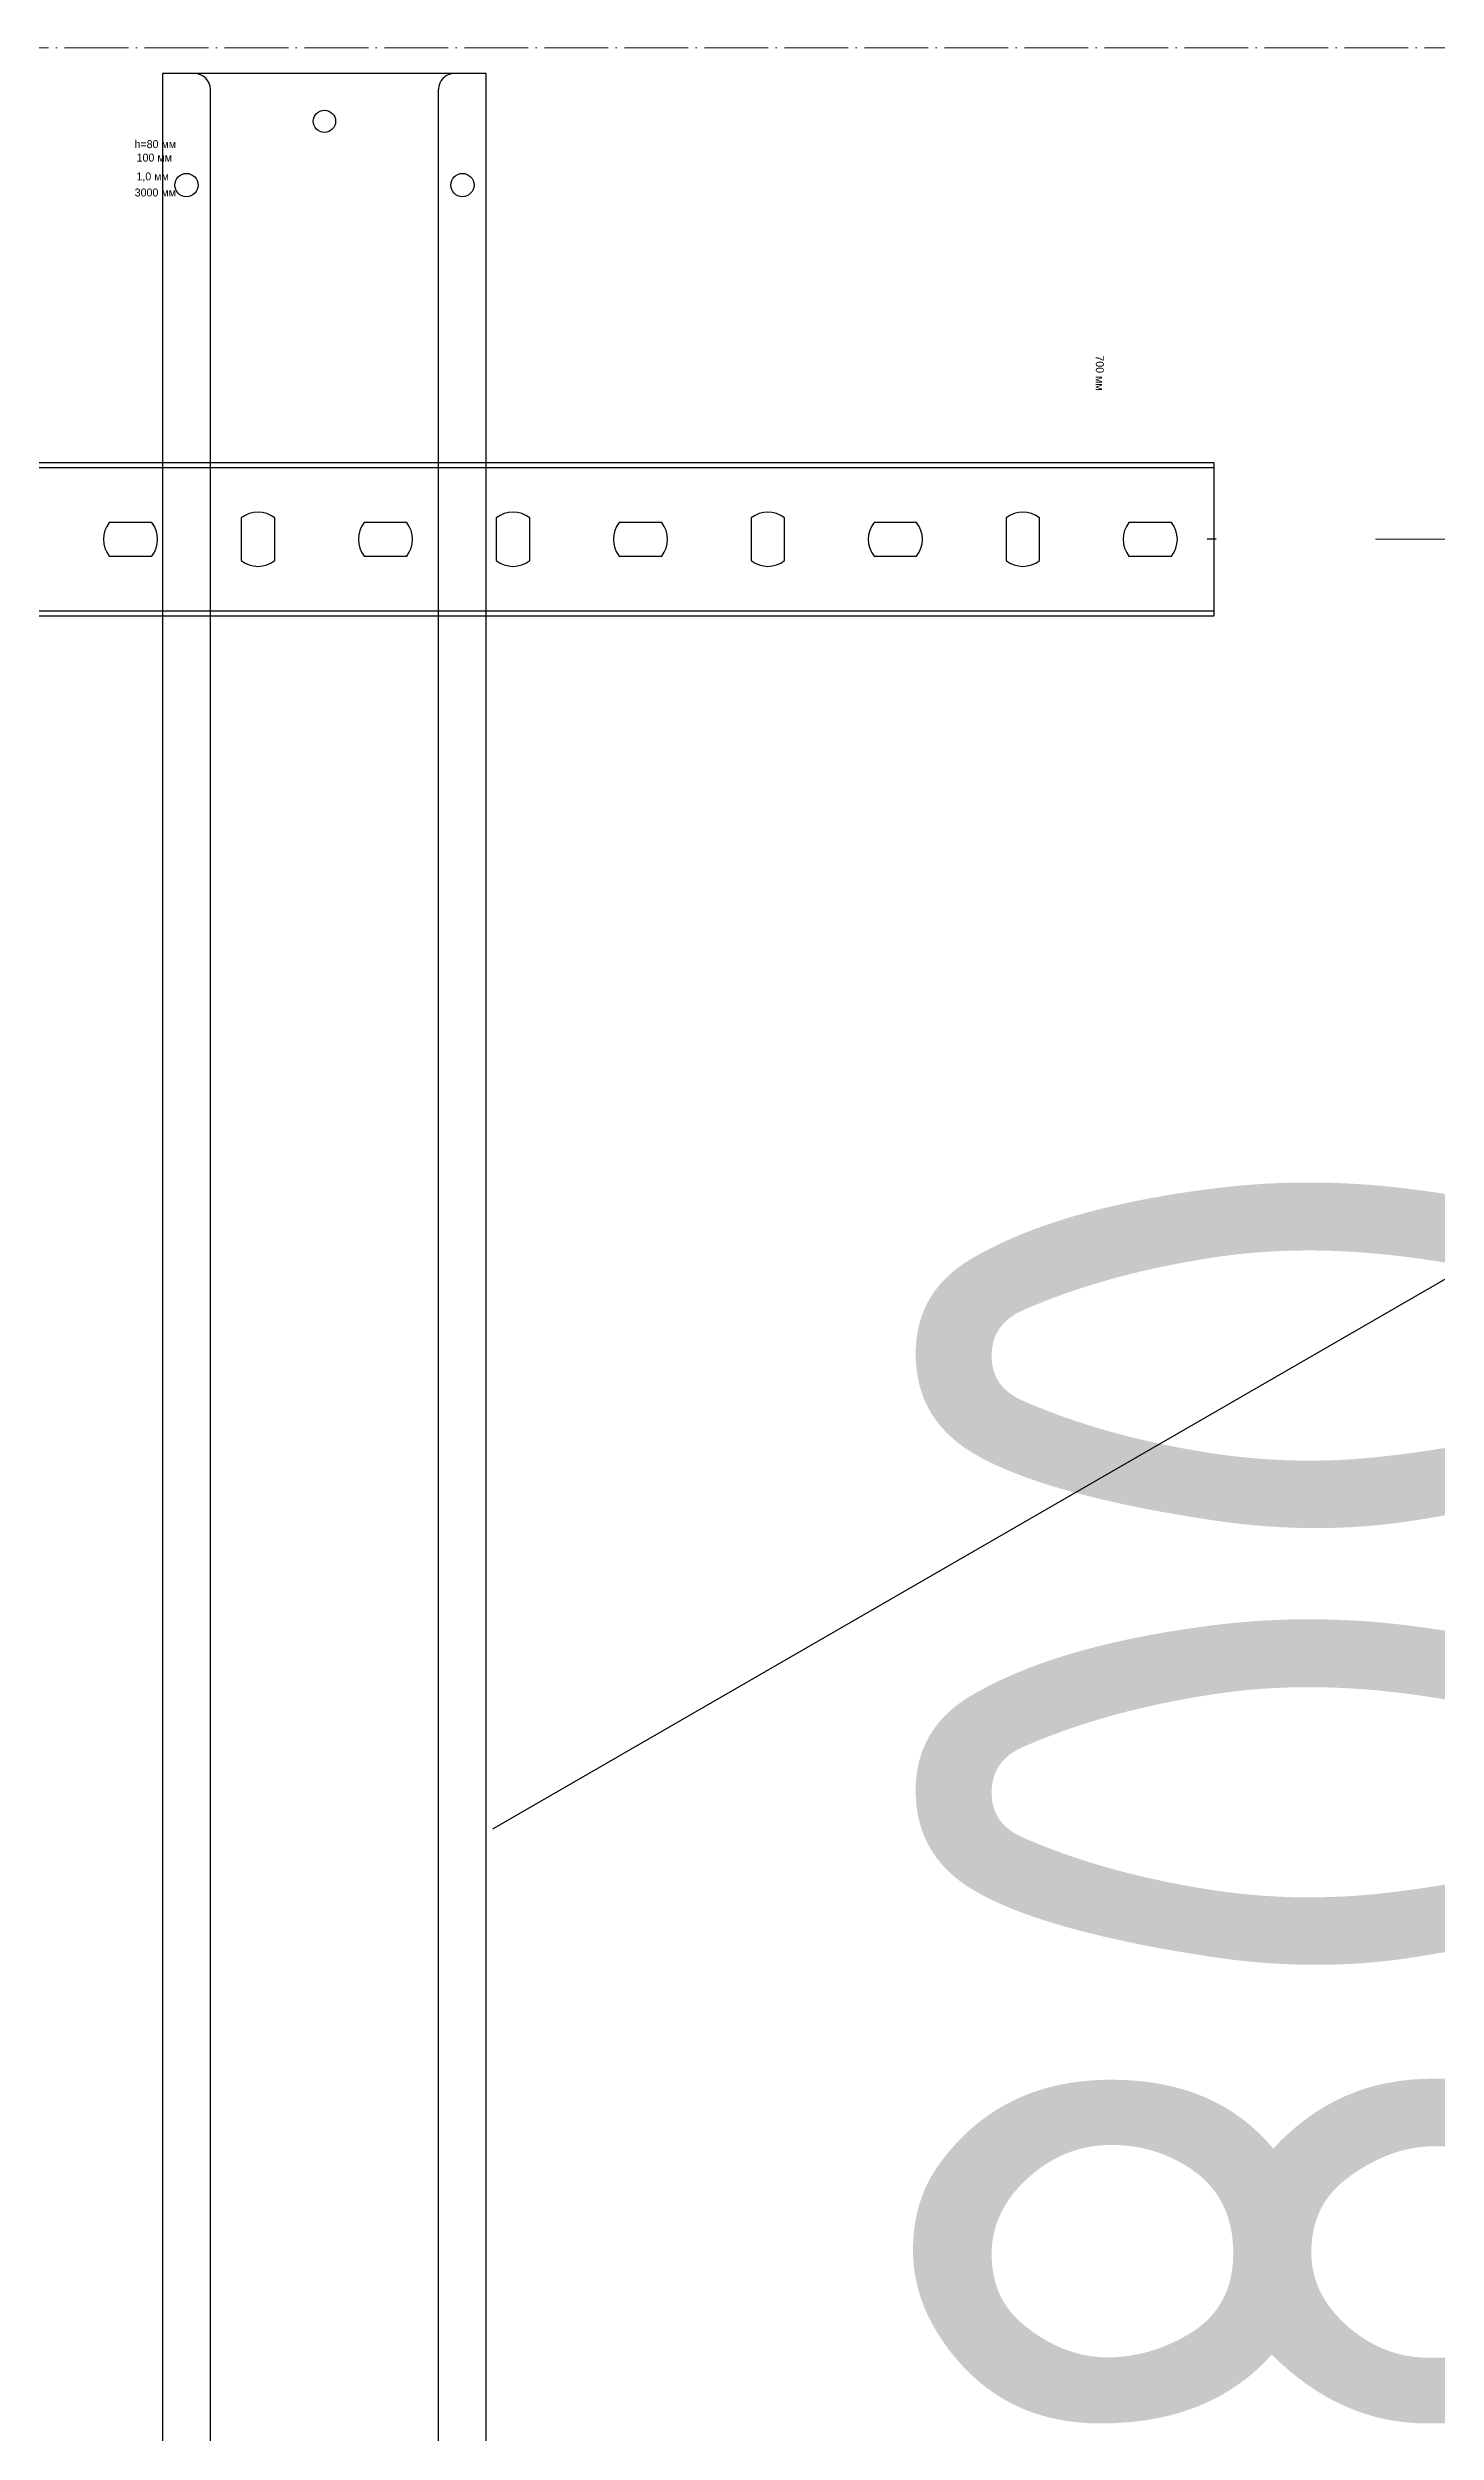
# Model space of a CAD drawing. Header units: millimetres. Extents: x -42533 to 645315, y 3457 to 82611.
# Drawn here: x 151013 to 151448, y 67292 to 68040 of the extents above; entities that cross this region are included whole.
import ezdxf
from ezdxf.enums import TextEntityAlignment as Align

# ---------------------------------------------------------------- set-up
doc = ezdxf.new("R2018")
doc.units = ezdxf.units.MM
doc.linetypes.add('ADSK_Линия сетки', pattern=[25, 20, -2.5, 0, -2.5])
for name, color, linetype in [('00_00_потолок_Панели из стали', 7, 'Continuous'), ('ЭОМ_Лотки авар.', 1, 'Continuous'), ('ЭОМ_Лотки рабочие', 5, 'Continuous')]:
    doc.layers.add(name, color=color, linetype=linetype)
for name, color, linetype, lineweight in [('Двери', 7, 'Continuous', 9), ('Оси', 253, 'Continuous', 9), ('ШТРИХОВКА', 252, 'Continuous', 15)]:
    doc.layers.add(name, color=color, linetype=linetype, lineweight=lineweight)
doc.styles.get("Standard").update_dxf_attribs({"font": 'arial.ttf'})
doc.styles.add('М2', font='isocpeur.ttf', dxfattribs={"width": 0.8})
doc.dimstyles.new('М2-100', dxfattribs={"dimtxt": 250, "dimasz": 100, "dimexe": 50, "dimexo": 50, "dimgap": 50, "dimtad": 1, "dimdec": 0, "dimzin": 1, "dimtxsty": 'М2', "dimblk": 'ARCHTICK', "dimcen": 2.5, "dimdle": 50, "dimclre": 256, "dimclrt": 256, "dimadec": 0, "dimazin": 0, "dimtfac": 1, "dimtdec": 0, "dimtix": 1, "dimtmove": 1, "dimatfit": 3, "dimldrblk": 'NONE', "dimfxl": 1, "dimtolj": 1, "dimlwd": 9, "dimlwe": 9, "dimarcsym": 1})

# ---------------------------------------------------------------- blocks, each defined once
blk = doc.blocks.new('План 2 этажа')
at = {"layer": 'Двери', "color": 8, "lineweight": 30}
blk.add_line((2291.357, 36782.192), (1498.944, 36324.692), dxfattribs=at)
at = {"layer": 'Оси', "color": 8, "linetype": 'ADSK_Линия сетки'}
blk.add_line((-9428.371, 36883.7), (56691.21, 36883.7), dxfattribs=at)
blk = doc.blocks.new('*U376')
at = {"color": 0, "linetype": 'Continuous', "lineweight": 25}
for p, q in [((-35.79, -16595.24), (-35.8, -5)), ((35.81, -16595.24), (35.8, -5))]:
    blk.add_line(p, q, dxfattribs=at)
blk.add_lwpolyline([(50.81, -16595.24), (50.8, 0), (-50.8, 0), (-50.79, -16595.24)], close=True, dxfattribs=at)
at = {"color": 0, "linetype": 'ByBlock', "lineweight": -2}
blk.add_circle((0, -15), 3.5, dxfattribs=at)
at = {"color": 0, "linetype": 'Continuous', "lineweight": 25}
for centre, radius in [((0, -15), 3.5), ((-43.3, -35), 3.65), ((43.3, -35), 3.65)]:
    blk.add_circle(centre, radius, dxfattribs=at)
for centre, start, end in [((-40.8, -5), 0, 90), ((40.8, -5), 90, 180)]:
    blk.add_arc(centre, 5, start, end, dxfattribs=at)
at = {"color": 0, "flags": 9}
for tag, p in [('НАИМЕНОВАНИЕ', (-59.12, -7.02)), ('АРТИКУЛ', (-59.7, -11.85)), ('ПРИМЕЧАНИЕ', (-58.82, -17.26))]:
    blk.add_attdef(tag, text='', height=2.5, dxfattribs=at).set_placement(p, align=Align.TOP_LEFT)
at = {"color": 0, "lineweight": 30, "flags": 104}
for tag, p in [('ВЫСОТА', (-59.61, -20.92)), ('ШИРИНА', (-58.94, -25.15)), ('ДЛИНА', (-59.54, -36.09)), ('ТОЛЩИНА', (-58.99, -31.04))]:
    blk.add_attdef(tag, text='', height=2.5, dxfattribs=at).set_placement(p, align=Align.TOP_LEFT)
blk = doc.blocks.new('*U45')
at = {"color": 0, "linetype": 'ByBlock', "lineweight": -2}
for points in [[(24, -700), (24, 0), (-24, 0), (-24, -700)], [(-22.5, -700), (-22.5, 0)], [(22.5, -700), (22.5, 0)], [(-24, -700), (24, -700)]]:
    blk.add_lwpolyline(points, dxfattribs=at)
at = {"color": 254, "transparency": 33554483}
blk.add_lwpolyline([(0, 0.66), (0, -2.16)], dxfattribs=at)
at = {"color": 0, "linetype": 'ByBlock', "lineweight": -2}
for points in [[(-5.25, -13.32), (-5.25, -26.68, 0.345739), (5.25, -26.68), (5.25, -13.32, 0.345739)], [(-6.68, -54.75, 0.345739), (-6.68, -65.25), (6.68, -65.25, 0.345739), (6.68, -54.75)], [(-5.25, -93.32), (-5.25, -106.68, 0.345739), (5.25, -106.68), (5.25, -93.32, 0.345739)], [(-6.68, -134.75, 0.345739), (-6.68, -145.25), (6.68, -145.25, 0.345739), (6.68, -134.75)], [(-5.25, -173.32), (-5.25, -186.68, 0.345739), (5.25, -186.68), (5.25, -173.32, 0.345739)], [(-6.68, -214.75, 0.345739), (-6.68, -225.25), (6.68, -225.25, 0.345739), (6.68, -214.75)], [(-5.25, -253.32), (-5.25, -266.68, 0.345739), (5.25, -266.68), (5.25, -253.32, 0.345739)], [(-6.68, -294.75, 0.345739), (-6.68, -305.25), (6.68, -305.25, 0.345739), (6.68, -294.75)], [(-5.25, -333.32), (-5.25, -346.68, 0.345739), (5.25, -346.68), (5.25, -333.32, 0.345739)], [(-6.68, -374.75, 0.345739), (-6.68, -385.25), (6.68, -385.25, 0.345739), (6.68, -374.75)], [(-5.25, -413.32), (-5.25, -426.68, 0.345739), (5.25, -426.68), (5.25, -413.32, 0.345739)], [(-6.68, -454.75, 0.345739), (-6.68, -465.25), (6.68, -465.25, 0.345739), (6.68, -454.75)], [(-5.25, -493.32), (-5.25, -506.68, 0.345739), (5.25, -506.68), (5.25, -493.32, 0.345739)], [(-6.68, -534.75, 0.345739), (-6.68, -545.25), (6.68, -545.25, 0.345739), (6.68, -534.75)], [(-5.25, -573.32), (-5.25, -586.68, 0.345739), (5.25, -586.68), (5.25, -573.32, 0.345739)], [(-6.68, -614.75, 0.345739), (-6.68, -625.25), (6.68, -625.25, 0.345739), (6.68, -614.75)], [(-5.25, -653.32), (-5.25, -666.68, 0.345739), (5.25, -666.68), (5.25, -653.32, 0.345739)]]:
    blk.add_lwpolyline(points, format="xyb", close=True, dxfattribs=at)
at = {"flags": 9}
for tag, p in [('АРТИКУЛ', (-58.87, -24.46)), ('НАИМЕНОВАНИЕ', (-58.16, -19.4)), ('ПРИМЕЧАНИЕ', (-58.33, -30.8))]:
    blk.add_attdef(tag, p, '', height=2.5, dxfattribs=at)
at = {"lineweight": 30, "flags": 104}
blk.add_attdef('ДЛИНА', text='', height=2.5, dxfattribs=at).set_placement((-57.72, -34.59), align=Align.TOP_LEFT)
blk = doc.blocks.new('_ArchTick')
at = {"color": 0, "linetype": 'ByBlock', "lineweight": 70, "const_width": 0.15}
blk.add_lwpolyline([(-0.5, -0.5), (0.5, 0.5)], dxfattribs=at)
blk = doc.blocks.new('*D775')
at = {"layer": '00_00_потолок_Панели из стали', "color": 0, "lineweight": 9, "transparency": 16777216}
blk.add_line((151585.04, 67936.21), (151585.04, 67036), dxfattribs=at)
at = {"layer": '00_00_потолок_Панели из стали', "lineweight": 9, "transparency": 16777216}
for p, q in [((151429.33, 67886.21), (151635.04, 67886.21)), ((151351.58, 67086), (151635.04, 67086))]:
    blk.add_line(p, q, dxfattribs=at)
at = {"layer": 'Defpoints', "color": 0, "transparency": 16777216}
for p in [(151379.33, 67886.21), (151301.58, 67086), (151585.04, 67086)]:
    blk.add_point(p, dxfattribs=at)
at = {"layer": '00_00_потолок_Панели из стали', "color": 0, "lineweight": 9, "transparency": 16777216, "xscale": 100, "yscale": 100, "zscale": 100}
for p, rotation in [((151585.04, 67886.21), 90), ((151585.04, 67086), 270)]:
    blk.add_blockref('_ArchTick', p, dxfattribs=dict(at, rotation=rotation))
at = {"layer": '00_00_потолок_Панели из стали', "transparency": 16777216, "insert": (151410.04, 67486.11), "char_height": 250, "attachment_point": 5, "rotation": 90, "style": 'М2'}
blk.add_mtext('\\A1;800', dxfattribs=at)
blk = doc.blocks.new('_None')

msp = doc.modelspace()

# ---------------------------------------------------------------- block references
at = {"layer": 'ШТРИХОВКА'}
msp.add_blockref('План 2 этажа', (149653.36, 31156.76), dxfattribs=at)

# ---------------------------------------------------------------- next in the draw order: block references
at = {"layer": 'ЭОМ_Лотки авар.', "color": 1}
ref = msp.add_blockref('*U376', (151099.51, 68032.36), dxfattribs=at)
lines = msp.add_mtext('3000 мм', dxfattribs={"layer": '0', "color": 0, "insert": (151039.97, 67996.28), "char_height": 2.5, "attachment_point": 1})
ref.add_attrib('ДЛИНА', '', (151039.97, 67996.28), dxfattribs={"flags": 104}).embed_mtext(lines)
lines = msp.add_mtext('1,0 мм', dxfattribs={"layer": '0', "color": 0, "insert": (151040.52, 68001.32), "char_height": 2.5, "attachment_point": 1})
ref.add_attrib('ТОЛЩИНА', '', (151040.52, 68001.32), dxfattribs={"flags": 104}).embed_mtext(lines)
lines = msp.add_mtext('h=80 мм', dxfattribs={"layer": '0', "color": 0, "insert": (151039.91, 68011.45), "char_height": 2.5, "attachment_point": 1})
ref.add_attrib('ВЫСОТА', '', (151039.91, 68011.45), dxfattribs={"flags": 104}).embed_mtext(lines)
lines = msp.add_mtext('100 мм', dxfattribs={"layer": '0', "color": 0, "insert": (151040.57, 68007.22), "char_height": 2.5, "attachment_point": 1})
ref.add_attrib('ШИРИНА', '', (151040.57, 68007.22), dxfattribs={"flags": 104}).embed_mtext(lines)
at = {"layer": 'ЭОМ_Лотки рабочие'}
ref = msp.add_blockref('*U45', (151378.67, 67886.21), dxfattribs=dict(at, rotation=270))
lines = msp.add_mtext('700 мм', dxfattribs={"layer": '0', "insert": (151344.08, 67943.93), "char_height": 2.5, "attachment_point": 1, "rotation": 270})
ref.add_attrib('ДЛИНА', '', (151344.08, 67943.93), dxfattribs={"flags": 2}).embed_mtext(lines)

# ---------------------------------------------------------------- next in the draw order: dimensions: what is measured, and where the dimension line sits
at = {"layer": '00_00_потолок_Панели из стали'}
dim = msp.add_linear_dim(base=(151585.04, 67086), p1=(151379.33, 67886.21), p2=(151301.58, 67086), angle=90, dimstyle='М2-100', dxfattribs=at)
dim.commit()
dim.dimension.update_dxf_attribs({"geometry": '*D775', "text_midpoint": (151410.04, 67486.11)})

doc.saveas('drawing.dxf')
